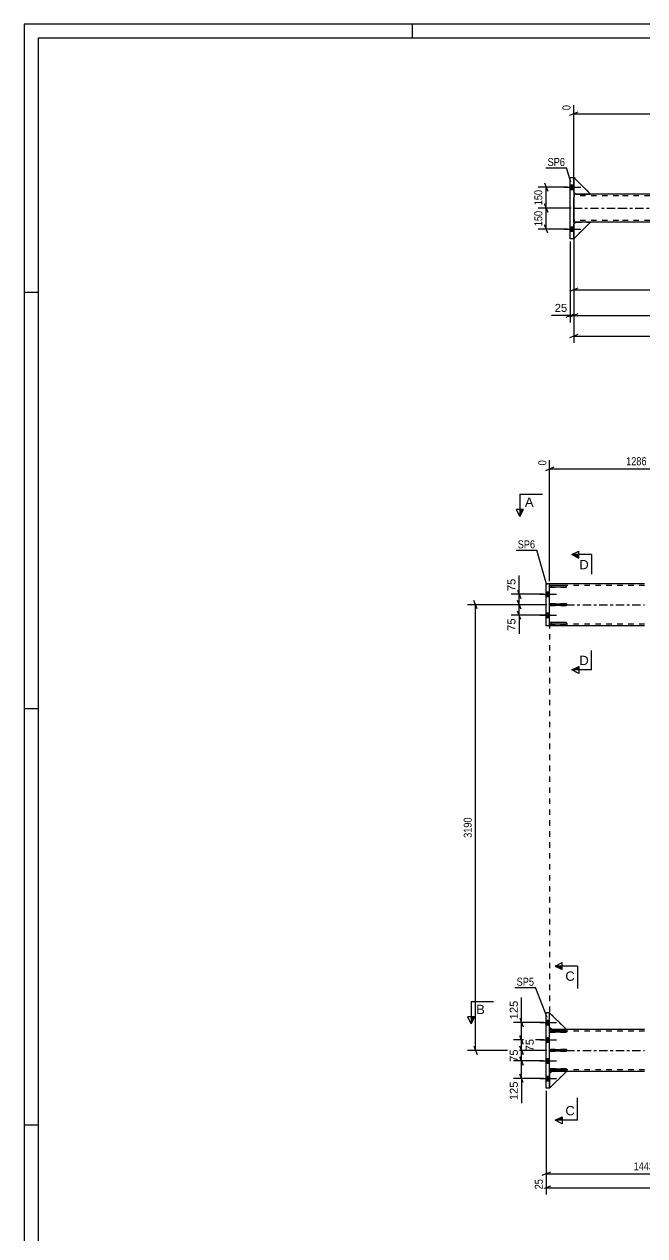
# Model space of a CAD drawing. Header units: millimetres. Extents: x -188 to 1001, y -633 to 208.
# Drawn here: x -188.1 to 34.1, y -225.8 to 207.8 of the extents above; entities that cross this region are included whole.
import ezdxf

# ---------------------------------------------------------------- set-up
doc = ezdxf.new("R2010")
doc.units = ezdxf.units.MM
doc.linetypes.add('DXK_LINE_DOT2', pattern=[3.9198, 1.9599, -1.9599])
doc.linetypes.add('DXK_LINE_DOT3', pattern=[5.9187, 2.979, -0.9799, 0.9799, -0.9799])
doc.styles.add('Arial', font='ARIAL.TTF', dxfattribs={"height": 0.2})
doc.styles.add('Arial Narrow', font='ARIALN.TTF', dxfattribs={"height": 0.2})

# ---------------------------------------------------------------- blocks, each defined once
blk = doc.blocks.new('Unknown-761552178-1163')
at = {"color": 5, "linetype": 'Continuous'}
for p, q in [((1000.95, 207.78), (-188.05, 207.78)), ((-188.05, 207.78), (-188.05, -633.22)), ((-49.05, 202.78), (-49.05, 207.78)), ((995.95, 202.78), (-183.05, 202.78)), ((-183.05, 202.78), (-183.05, -628.22)), ((-183.05, 111.78), (-188.05, 111.78)), ((-183.05, -37.22), (-188.05, -37.22)), ((-183.05, -186.22), (-188.05, -186.22))]:
    blk.add_line(p, q, dxfattribs=at)
blk = doc.blocks.new('Part-761552178-4469 - 4322')
at = {"color": 2, "linetype": 'Continuous'}
for p, q in [((-1.25, -173), (-1.25, -146)), ((0, -146), (-1.25, -146)), ((0, -173), (0, -146)), ((0, -173), (-1.25, -173))]:
    blk.add_line(p, q, dxfattribs=at)
blk = doc.blocks.new('Part-761552178-4758 - 4322')
at = {"color": 7, "linetype": 'DXK_LINE_DOT2'}
for p, q in [((6, -159.2), (0, -159.2)), ((0, -159.2), (0, -159.8)), ((0, -159.8), (6, -159.8)), ((0.75, -159.8), (0.75, -159.2)), ((6, -159.8), (6, -159.2))]:
    blk.add_line(p, q, dxfattribs=at)
blk = doc.blocks.new('Part-761552178-4464 - 4322')
at = {"color": 2, "linetype": 'Continuous'}
for p, q in [((-1.25, -7.5), (-1.25, 7.5)), ((0, 7.5), (-1.25, 7.5)), ((0, -7.5), (0, 7.5)), ((0, -7.5), (-1.25, -7.5))]:
    blk.add_line(p, q, dxfattribs=at)
blk = doc.blocks.new('Part-761552178-4524 - 4322')
at = {"color": 2, "linetype": 'Continuous'}
for p, q in [((34, 7.5), (0, 7.5)), ((34, -7.5), (0, -7.5))]:
    blk.add_line(p, q, dxfattribs=at)
at = {"color": 7, "linetype": 'DXK_LINE_DOT2'}
for p, q in [((0, -7.5), (0, 7.5)), ((34, 6.9), (0, 6.9)), ((34, -6.9), (0, -6.9))]:
    blk.add_line(p, q, dxfattribs=at)
at = {"color": 7, "linetype": 'DXK_LINE_DOT3'}
blk.add_line((0, 0), (34, 0), dxfattribs=at)
blk = doc.blocks.new('Part-761552178-4527 - 4322')
at = {"color": 2, "linetype": 'Continuous'}
for p, q in [((0.75, -152), (0, -152)), ((34, -152), (6, -152)), ((0.75, -167), (0, -167)), ((34, -167), (6, -167))]:
    blk.add_line(p, q, dxfattribs=at)
at = {"color": 7, "linetype": 'DXK_LINE_DOT2'}
for p, q in [((0, -167), (0, -152)), ((34, -152.6), (0, -152.6)), ((6, -152), (0.75, -152)), ((34, -166.4), (0, -166.4)), ((6, -167), (0.75, -167))]:
    blk.add_line(p, q, dxfattribs=at)
at = {"color": 7, "linetype": 'DXK_LINE_DOT3'}
blk.add_line((0, -159.5), (34, -159.5), dxfattribs=at)
blk = doc.blocks.new('Part-761552178-4528 - 4322')
at = {"color": 2, "linetype": 'Continuous'}
for p, q in [((0, -0.3), (0, 0.3)), ((0, 0.3), (6, 0.3)), ((6, 0.3), (6, -0.3)), ((6, -0.3), (0, -0.3))]:
    blk.add_line(p, q, dxfattribs=at)
at = {"color": 7, "linetype": 'DXK_LINE_DOT2'}
blk.add_line((0.75, -0.3), (0.75, 0.3), dxfattribs=at)
blk = doc.blocks.new('Part-761552178-4529 - 4322')
at = {"color": 2, "linetype": 'Continuous'}
for p, q in [((6, 6.87), (0, 6.87)), ((0, 6.87), (0, 6.27)), ((6, 6.27), (0, 6.27)), ((6, 6.3), (6, 6.87)), ((6, 6.27), (6, 6.3))]:
    blk.add_line(p, q, dxfattribs=at)
at = {"color": 7, "linetype": 'DXK_LINE_DOT2'}
for p, q in [((0.75, 6.27), (0.75, 6.87)), ((6, 6.3), (6, 6.3))]:
    blk.add_line(p, q, dxfattribs=at)
blk = doc.blocks.new('Part-761552178-4530 - 4322')
at = {"color": 2, "linetype": 'Continuous'}
for p, q in [((0, -6.88), (0, -6.28)), ((6, -6.28), (0, -6.28)), ((6, -6.88), (0, -6.88)), ((6, -6.3), (6, -6.28)), ((6, -6.88), (6, -6.3))]:
    blk.add_line(p, q, dxfattribs=at)
at = {"color": 7, "linetype": 'DXK_LINE_DOT2'}
for p, q in [((0.75, -6.88), (0.75, -6.28)), ((6, -6.3), (6, -6.3))]:
    blk.add_line(p, q, dxfattribs=at)
blk = doc.blocks.new('Part-761552178-4531 - 4322')
at = {"color": 7, "linetype": 'DXK_LINE_DOT2'}
for p, q in [((6, 0.3), (0, 0.3)), ((0, 0.3), (0, -0.3)), ((0.75, -0.3), (0.75, 0.3)), ((6, -0.3), (6, 0.3)), ((0, -0.3), (6, -0.3))]:
    blk.add_line(p, q, dxfattribs=at)
blk = doc.blocks.new('Part-761552178-4532 - 4322')
at = {"color": 7, "linetype": 'DXK_LINE_DOT2'}
for p, q in [((6, 6.87), (0, 6.87)), ((0, 6.87), (0, 6.27)), ((0, 6.27), (6, 6.27)), ((0.75, 6.27), (0.75, 6.87)), ((6, 6.27), (6, 6.87))]:
    blk.add_line(p, q, dxfattribs=at)
blk = doc.blocks.new('Part-761552178-4533 - 4322')
at = {"color": 7, "linetype": 'DXK_LINE_DOT2'}
for p, q in [((6, -6.28), (0, -6.28)), ((0, -6.28), (0, -6.88)), ((0, -6.88), (6, -6.88)), ((0.75, -6.88), (0.75, -6.28)), ((6, -6.88), (6, -6.28))]:
    blk.add_line(p, q, dxfattribs=at)
blk = doc.blocks.new('Part-761552178-4536 - 4322')
at = {"color": 7, "linetype": 'DXK_LINE_DOT2'}
for p, q in [((0.75, -167), (0, -167.75)), ((0, -173), (6, -167)), ((0, -167.75), (0, -173)), ((6, -167), (0.75, -167))]:
    blk.add_line(p, q, dxfattribs=at)
blk = doc.blocks.new('Part-761552178-4539 - 4322')
at = {"color": 2, "linetype": 'Continuous'}
for p, q in [((0.75, -167), (0, -167.75)), ((0, -173), (6, -167)), ((0, -167.75), (0, -173)), ((6, -167), (0.75, -167))]:
    blk.add_line(p, q, dxfattribs=at)
blk = doc.blocks.new('Part-761552178-4542 - 4322')
at = {"color": 7, "linetype": 'DXK_LINE_DOT2'}
for p, q in [((0, -151.25), (0, -146)), ((0, -146), (6, -152)), ((0.75, -152), (0, -151.25)), ((6, -152), (0.75, -152))]:
    blk.add_line(p, q, dxfattribs=at)
blk = doc.blocks.new('Part-761552178-4545 - 4322')
at = {"color": 2, "linetype": 'Continuous'}
for p, q in [((0, -151.25), (0, -146)), ((0, -146), (6, -152)), ((0.75, -152), (0, -151.25)), ((6, -152), (0.75, -152))]:
    blk.add_line(p, q, dxfattribs=at)
blk = doc.blocks.new('Bolt-761552178-4671 - 4322')
at = {"linetype": 'Continuous'}
for points in [[(-1.25, -148.67), (-1.25, -150.32), (0, -150.32), (0, -148.67)], [(-1.25, -148.67), (-1.25, -150.32), (0, -150.32), (0, -148.67)], [(-1.25, -148.67), (-1.25, -150.32), (0, -150.32), (0, -148.67)], [(-1.25, -154.92), (-1.25, -156.57), (0, -156.57), (0, -154.92)], [(-1.25, -154.92), (-1.25, -156.57), (0, -156.57), (0, -154.92)], [(-1.25, -162.42), (-1.25, -164.07), (0, -164.07), (0, -162.42)], [(-1.25, -162.42), (-1.25, -164.07), (0, -164.07), (0, -162.42)], [(-1.25, -168.67), (-1.25, -170.32), (0, -170.32), (0, -168.67)], [(-1.25, -168.67), (-1.25, -170.32), (0, -170.32), (0, -168.67)], [(-1.25, -168.67), (-1.25, -170.32), (0, -170.32), (0, -168.67)]]:
    blk.add_hatch(color=1, dxfattribs=at).paths.add_polyline_path(points)
at = {"color": 1, "linetype": 'Continuous'}
for p, q in [((-3.45, -149.5), (2.5, -149.5)), ((-3.45, -149.5), (2.5, -149.5)), ((-3.45, -149.5), (2.5, -149.5)), ((-1.25, -148.67), (0, -148.67)), ((-1.25, -148.67), (0, -148.67)), ((-1.25, -148.67), (0, -148.67)), ((-1.25, -150.32), (0, -150.32)), ((-1.25, -150.32), (0, -150.32)), ((-1.25, -150.32), (0, -150.32)), ((-3.45, -155.75), (2.5, -155.75)), ((-3.45, -155.75), (2.5, -155.75)), ((-1.25, -154.92), (0, -154.92)), ((-1.25, -154.92), (0, -154.92)), ((-1.25, -156.57), (0, -156.57)), ((-1.25, -156.57), (0, -156.57)), ((-3.45, -163.25), (2.5, -163.25)), ((-3.45, -163.25), (2.5, -163.25)), ((-1.25, -162.42), (0, -162.42)), ((-1.25, -162.42), (0, -162.42)), ((-1.25, -164.07), (0, -164.07)), ((-1.25, -164.07), (0, -164.07)), ((-1.25, -168.67), (0, -168.67)), ((-1.25, -168.67), (0, -168.67)), ((-1.25, -168.67), (0, -168.67)), ((-3.45, -169.5), (2.5, -169.5)), ((-3.45, -169.5), (2.5, -169.5)), ((-3.45, -169.5), (2.5, -169.5)), ((-1.25, -170.32), (0, -170.32)), ((-1.25, -170.32), (0, -170.32)), ((-1.25, -170.32), (0, -170.32))]:
    blk.add_line(p, q, dxfattribs=at)
blk = doc.blocks.new('Bolt-761552178-4672 - 4322')
at = {"linetype": 'Continuous'}
for points in [[(-1.25, 4.58), (-1.25, 2.92), (0, 2.92), (0, 4.58)], [(-1.25, 4.58), (-1.25, 2.92), (0, 2.92), (0, 4.58)], [(-1.25, -2.92), (-1.25, -4.58), (0, -4.58), (0, -2.92)], [(-1.25, -2.92), (-1.25, -4.58), (0, -4.58), (0, -2.92)]]:
    blk.add_hatch(color=1, dxfattribs=at).paths.add_polyline_path(points)
at = {"color": 1, "linetype": 'Continuous'}
for p, q in [((-1.25, 4.58), (0, 4.58)), ((-1.25, 4.58), (0, 4.58)), ((-3.45, 3.75), (2.5, 3.75)), ((-3.45, 3.75), (2.5, 3.75)), ((-1.25, 2.92), (0, 2.92)), ((-1.25, 2.92), (0, 2.92)), ((-3.45, -3.75), (2.5, -3.75)), ((-3.45, -3.75), (2.5, -3.75)), ((-1.25, -2.92), (0, -2.92)), ((-1.25, -2.92), (0, -2.92)), ((-1.25, -4.58), (0, -4.58)), ((-1.25, -4.58), (0, -4.58))]:
    blk.add_line(p, q, dxfattribs=at)
blk = doc.blocks.new('Part-761552178-4757 - 4322')
at = {"color": 7, "linetype": 'DXK_LINE_DOT2'}
for p, q in [((6, -152.33), (0, -152.33)), ((0, -152.33), (0, -152.93)), ((0, -152.93), (6, -152.93)), ((0.75, -152.93), (0.75, -152.33)), ((6, -152.93), (6, -152.33))]:
    blk.add_line(p, q, dxfattribs=at)
blk = doc.blocks.new('Part-761552178-4759 - 4322')
at = {"color": 7, "linetype": 'DXK_LINE_DOT2'}
for p, q in [((6, -166.08), (0, -166.08)), ((0, -166.08), (0, -166.68)), ((0, -166.68), (6, -166.68)), ((0.75, -166.68), (0.75, -166.08)), ((6, -166.68), (6, -166.08))]:
    blk.add_line(p, q, dxfattribs=at)
blk = doc.blocks.new('Part-761552178-4760 - 4322')
at = {"color": 2, "linetype": 'Continuous'}
for p, q in [((0, -152.93), (0, -152.33)), ((0, -152.33), (6, -152.33)), ((6, -152.93), (0, -152.93)), ((6, -152.33), (6, -152.93))]:
    blk.add_line(p, q, dxfattribs=at)
at = {"color": 7, "linetype": 'DXK_LINE_DOT2'}
blk.add_line((0.75, -152.93), (0.75, -152.33), dxfattribs=at)
blk = doc.blocks.new('Part-761552178-4761 - 4322')
at = {"color": 2, "linetype": 'Continuous'}
for p, q in [((0, -159.8), (0, -159.2)), ((0, -159.2), (6, -159.2)), ((6, -159.8), (0, -159.8)), ((6, -159.2), (6, -159.8))]:
    blk.add_line(p, q, dxfattribs=at)
at = {"color": 7, "linetype": 'DXK_LINE_DOT2'}
blk.add_line((0.75, -159.8), (0.75, -159.2), dxfattribs=at)
blk = doc.blocks.new('Part-761552178-4762 - 4322')
at = {"color": 2, "linetype": 'Continuous'}
for p, q in [((0, -166.68), (0, -166.08)), ((0, -166.08), (6, -166.08)), ((6, -166.68), (0, -166.68)), ((6, -166.08), (6, -166.68))]:
    blk.add_line(p, q, dxfattribs=at)
at = {"color": 7, "linetype": 'DXK_LINE_DOT2'}
blk.add_line((0.75, -166.68), (0.75, -166.08), dxfattribs=at)
blk = doc.blocks.new('Part-761552178-2369 - 2231')
at = {"color": 2, "linetype": 'Continuous'}
for p, q in [((8.65, 136.23), (9.4, 136.98)), ((14.65, 136.98), (8.65, 130.98)), ((8.65, 130.98), (8.65, 136.23)), ((14.65, 136.98), (9.4, 136.98))]:
    blk.add_line(p, q, dxfattribs=at)
blk = doc.blocks.new('Part-761552178-2372 - 2231')
at = {"color": 7, "linetype": 'DXK_LINE_DOT2'}
for p, q in [((8.65, 136.23), (9.4, 136.98)), ((14.65, 136.98), (8.65, 130.98)), ((8.65, 130.98), (8.65, 136.23)), ((9.4, 136.98), (14.65, 136.98))]:
    blk.add_line(p, q, dxfattribs=at)
blk = doc.blocks.new('Part-761552178-2366 - 2231')
at = {"color": 7, "linetype": 'DXK_LINE_DOT2'}
for p, q in [((8.65, 136.23), (9.4, 136.98)), ((14.65, 136.98), (8.65, 130.98)), ((8.65, 130.98), (8.65, 136.23)), ((9.4, 136.98), (14.65, 136.98))]:
    blk.add_line(p, q, dxfattribs=at)
blk = doc.blocks.new('Part-761552178-2381 - 2231')
at = {"color": 7, "linetype": 'DXK_LINE_DOT2'}
for p, q in [((14.65, 146.98), (8.65, 152.98)), ((8.65, 152.98), (8.65, 147.73)), ((8.65, 147.73), (9.4, 146.98)), ((9.4, 146.98), (14.65, 146.98))]:
    blk.add_line(p, q, dxfattribs=at)
blk = doc.blocks.new('Part-761552178-2316 - 2231')
at = {"color": 2, "linetype": 'Continuous'}
for p, q in [((7.4, 152.98), (8.65, 152.98)), ((7.4, 130.98), (7.4, 152.98)), ((8.65, 152.98), (8.65, 130.98)), ((8.65, 130.98), (7.4, 130.98))]:
    blk.add_line(p, q, dxfattribs=at)
blk = doc.blocks.new('Part-761552178-2362 - 2231')
at = {"color": 2, "linetype": 'Continuous'}
for p, q in [((24.65, 146.98), (8.65, 146.98)), ((8.65, 138.18), (8.65, 145.78)), ((94.92, 146.98), (24.75, 146.98)), ((9.4, 136.98), (8.65, 136.98)), ((24.65, 136.98), (14.65, 136.98)), ((94.92, 136.98), (24.75, 136.98))]:
    blk.add_line(p, q, dxfattribs=at)
at = {"color": 7, "linetype": 'DXK_LINE_DOT2'}
for p, q in [((8.65, 146.98), (8.65, 145.78)), ((8.65, 146.98), (8.65, 146.63)), ((24.65, 146.38), (8.65, 146.38)), ((749.3, 146.38), (24.75, 146.38)), ((8.65, 136.98), (8.65, 138.18)), ((24.65, 137.58), (8.65, 137.58)), ((14.65, 136.98), (9.4, 136.98)), ((749.3, 137.58), (24.75, 137.58))]:
    blk.add_line(p, q, dxfattribs=at)
at = {"color": 7, "linetype": 'DXK_LINE_DOT3'}
for p, q in [((8.65, 141.98), (24.65, 141.98)), ((24.75, 141.98), (749.3, 141.98))]:
    blk.add_line(p, q, dxfattribs=at)
blk = doc.blocks.new('Part-761552178-2375 - 2231')
at = {"color": 7, "linetype": 'DXK_LINE_DOT2'}
for p, q in [((14.65, 146.98), (8.65, 152.98)), ((8.65, 152.98), (8.65, 147.73)), ((8.65, 147.73), (9.4, 146.98)), ((9.4, 146.98), (14.65, 146.98))]:
    blk.add_line(p, q, dxfattribs=at)
blk = doc.blocks.new('Part-761552178-2378 - 2231')
at = {"color": 2, "linetype": 'Continuous'}
for p, q in [((14.65, 146.98), (8.65, 152.98)), ((8.65, 152.98), (8.65, 147.73)), ((8.65, 147.73), (9.4, 146.98)), ((9.4, 146.98), (14.65, 146.98))]:
    blk.add_line(p, q, dxfattribs=at)
blk = doc.blocks.new('Bolt-761552178-2410 - 2231')
at = {"linetype": 'Continuous'}
for points in [[(8.65, 148.66), (8.65, 150.31), (7.4, 150.31), (7.4, 148.66)], [(8.65, 148.66), (8.65, 150.31), (7.4, 150.31), (7.4, 148.66)], [(8.65, 133.66), (8.65, 135.31), (7.4, 135.31), (7.4, 133.66)], [(8.65, 133.66), (8.65, 135.31), (7.4, 135.31), (7.4, 133.66)]]:
    blk.add_hatch(color=1, dxfattribs=at).paths.add_polyline_path(points)
at = {"color": 1, "linetype": 'Continuous'}
for p, q in [((5.2, 149.48), (11.15, 149.48)), ((5.2, 149.48), (11.15, 149.48)), ((7.4, 150.31), (8.65, 150.31)), ((7.4, 150.31), (8.65, 150.31)), ((7.4, 148.66), (8.65, 148.66)), ((7.4, 148.66), (8.65, 148.66)), ((5.2, 134.48), (11.15, 134.48)), ((5.2, 134.48), (11.15, 134.48)), ((7.4, 135.31), (8.65, 135.31)), ((7.4, 135.31), (8.65, 135.31)), ((7.4, 133.66), (8.65, 133.66)), ((7.4, 133.66), (8.65, 133.66))]:
    blk.add_line(p, q, dxfattribs=at)
blk = doc.blocks.new('Line-761552178-6221 - 4322')
at = {"color": 1, "linetype": 'DXK_LINE_DOT2'}
blk.add_line((0, -6.58), (0, -146), dxfattribs=at)
blk = doc.blocks.new('StraightDimension-761552178-5386 - 4322')
at = {"color": 7, "linetype": 'Continuous'}
for p, q in [((-11.48, 5.25), (-10.28, 2.25)), ((-2.25, 3.75), (-13.73, 3.75)), ((-10.28, -1.5), (-11.48, 1.5)), ((-10.88, 0), (-10.88, 3.75)), ((-1, 0), (-13.73, 0))]:
    blk.add_line(p, q, dxfattribs=at)
at = {"color": 0}
blk.add_wipeout([(-11.63, 9.92), (-15.83, 9.92), (-15.83, 4.28), (-11.63, 4.28)], dxfattribs=at)
at = {"color": 7, "linetype": 'Continuous'}
blk.add_line((-10.88, 3.75), (-10.88, 10.45), dxfattribs=at)
blk.add_line((-10.88, 3.75), (-10.88, 10.45), dxfattribs=at)
at = {"color": 3, "style": 'Arial'}
blk.add_text('75', height=2.865, rotation=90.0002, dxfattribs=at).set_placement((-12.23, 4.88))
blk = doc.blocks.new('StraightDimension-761552178-9199 - 4322')
at = {"color": 7, "linetype": 'Continuous'}
for p, q in [((62.1, -6.5), (62.1, 57.21)), ((1.5, 49.2), (-1.5, 48)), ((0, 8.5), (0, 51.73)), ((0, 48.6), (62.1, 48.6)), ((60.6, 48), (63.6, 49.2))]:
    blk.add_line(p, q, dxfattribs=at)
at = {"color": 0, "linetype": 'Continuous'}
for points in [[(61.5, 57.81), (57.3, 57.81), (57.3, 49.3), (61.5, 49.3)], [(-0.6, 52.33), (-4.8, 52.33), (-4.8, 49.3), (-0.6, 49.3)]]:
    blk.add_wipeout(points, dxfattribs=at)
at = {"color": 0}
blk.add_wipeout([(35.31, 49.35), (35.31, 53.55), (26.79, 53.55), (26.79, 49.35)], dxfattribs=at)
at = {"color": 3, "linetype": 'Continuous', "style": 'Arial Narrow'}
for s, height, p in [('1286', 2.863, (60.9, 49.9)), ('0', 2.86, (-1.2, 49.9))]:
    blk.add_text(s, height=height, rotation=90.0002, dxfattribs=at).set_placement(p)
at = {"color": 3, "style": 'Arial Narrow'}
blk.add_text('1286', height=2.863, dxfattribs=at).set_placement((27.39, 49.95))
blk = doc.blocks.new('StraightDimension-761552178-7777 - 4322')
at = {"color": 7, "linetype": 'Continuous'}
for p, q in [((-2.25, -149.5), (-12.89, -149.5)), ((-10.64, -148), (-9.44, -151)), ((-10.04, -155.75), (-10.04, -149.5)), ((-2.25, -155.75), (-12.89, -155.75)), ((-9.44, -157.25), (-10.64, -154.25))]:
    blk.add_line(p, q, dxfattribs=at)
at = {"color": 0}
blk.add_wipeout([(-10.79, -141.1), (-14.99, -141.1), (-14.99, -148.97), (-10.79, -148.97)], dxfattribs=at)
at = {"color": 7, "linetype": 'Continuous'}
blk.add_line((-10.04, -149.5), (-10.04, -140.58), dxfattribs=at)
blk.add_line((-10.04, -149.5), (-10.04, -140.58), dxfattribs=at)
at = {"color": 3, "style": 'Arial'}
blk.add_text('125', height=2.865, rotation=90.0002, dxfattribs=at).set_placement((-11.39, -148.37))
blk = doc.blocks.new('StraightDimension-761552178-5387 - 4322')
at = {"color": 7, "linetype": 'Continuous'}
for p, q in [((-11.48, 1.5), (-10.28, -1.5)), ((-1, 0), (-13.73, 0)), ((0.25, -3.75), (-13.73, -3.75)), ((-10.28, -5.25), (-11.48, -2.25)), ((-10.88, -3.75), (-10.88, 0))]:
    blk.add_line(p, q, dxfattribs=at)
at = {"color": 0}
blk.add_wipeout([(-11.63, -4.28), (-15.83, -4.28), (-15.83, -9.92), (-11.63, -9.92)], dxfattribs=at)
at = {"color": 7, "linetype": 'Continuous'}
blk.add_line((-10.88, -3.75), (-10.88, -10.45), dxfattribs=at)
blk.add_line((-10.88, -3.75), (-10.88, -10.45), dxfattribs=at)
at = {"color": 3, "style": 'Arial'}
blk.add_text('75', height=2.865, rotation=90.0002, dxfattribs=at).set_placement((-12.23, -9.32))
blk = doc.blocks.new('StraightDimension-761552178-4970 - 4322')
at = {"color": 7, "linetype": 'Continuous'}
for p, q in [((-1.25, -174), (-1.25, -211.1)), ((0.25, -208.1), (-2.75, -209.3)), ((-1.25, -208.7), (777.9, -208.7))]:
    blk.add_line(p, q, dxfattribs=at)
blk = doc.blocks.new('StraightDimension-761552178-5379 - 4322')
at = {"color": 7, "linetype": 'Continuous'}
for p, q in [((-2.25, 0), (-29.39, 0)), ((-25.94, -1.5), (-27.14, 1.5)), ((-26.54, -159.5), (-26.54, 0)), ((-1, -159.5), (-29.39, -159.5)), ((-27.14, -158), (-25.94, -161))]:
    blk.add_line(p, q, dxfattribs=at)
at = {"color": 0}
blk.add_wipeout([(-27.29, -75.49), (-31.49, -75.49), (-31.49, -84.01), (-27.29, -84.01)], dxfattribs=at)
at = {"color": 3, "style": 'Arial Narrow'}
blk.add_text('3190', height=2.863, rotation=90.0002, dxfattribs=at).set_placement((-27.89, -83.41))
blk = doc.blocks.new('StraightDimension-761552178-7778 - 4322')
at = {"color": 7, "linetype": 'Continuous'}
for p, q in [((-2.25, -155.75), (-12.44, -155.75)), ((-10.64, -154.25), (-9.44, -157.25)), ((-10.04, -159.5), (-10.04, -155.75)), ((-1, -159.5), (-12.44, -159.5)), ((-9.44, -161), (-10.64, -158))]:
    blk.add_line(p, q, dxfattribs=at)
at = {"color": 0}
blk.add_wipeout([(-5.09, -154.8), (-9.29, -154.8), (-9.29, -160.45), (-5.09, -160.45)], dxfattribs=at)
at = {"color": 3, "style": 'Arial'}
blk.add_text('75', height=2.865, rotation=90.0002, dxfattribs=at).set_placement((-5.69, -159.85))
blk = doc.blocks.new('StraightDimension-761552178-7779 - 4322')
at = {"color": 7, "linetype": 'Continuous'}
for p, q in [((-1, -159.5), (-12.89, -159.5)), ((-10.64, -158), (-9.44, -161)), ((-10.04, -163.25), (-10.04, -159.5)), ((-2.3, -163.25), (-12.89, -163.25)), ((-9.44, -164.75), (-10.64, -161.75))]:
    blk.add_line(p, q, dxfattribs=at)
at = {"color": 0}
blk.add_wipeout([(-10.79, -158.55), (-14.99, -158.55), (-14.99, -164.2), (-10.79, -164.2)], dxfattribs=at)
at = {"color": 3, "style": 'Arial'}
blk.add_text('75', height=2.865, rotation=90.0002, dxfattribs=at).set_placement((-11.39, -163.6))
blk = doc.blocks.new('StraightDimension-761552178-7780 - 4322')
at = {"color": 7, "linetype": 'Continuous'}
for p, q in [((-2.3, -163.25), (-12.89, -163.25)), ((-10.64, -161.75), (-9.44, -164.75)), ((-10.04, -169.5), (-10.04, -163.25)), ((-9.44, -171), (-10.64, -168)), ((-2.25, -169.5), (-12.89, -169.5))]:
    blk.add_line(p, q, dxfattribs=at)
at = {"color": 0}
blk.add_wipeout([(-10.79, -170.02), (-14.99, -170.02), (-14.99, -177.9), (-10.79, -177.9)], dxfattribs=at)
at = {"color": 7, "linetype": 'Continuous'}
blk.add_line((-10.04, -169.5), (-10.04, -178.42), dxfattribs=at)
blk.add_line((-10.04, -169.5), (-10.04, -178.42), dxfattribs=at)
at = {"color": 3, "style": 'Arial'}
blk.add_text('125', height=2.865, rotation=90.0002, dxfattribs=at).set_placement((-11.39, -177.3))
blk = doc.blocks.new('StraightDimension-761552178-10332 - 4322')
at = {"color": 7, "linetype": 'Continuous'}
for p, q in [((68.7, -153), (68.7, -212.32)), ((-1.25, -174), (-1.25, -209.75)), ((0.25, -203.1), (-2.75, -204.3)), ((-1.25, -203.7), (68.7, -203.7)), ((67.2, -204.3), (70.2, -203.1))]:
    blk.add_line(p, q, dxfattribs=at)
at = {"color": 0}
blk.add_wipeout([(37.98, -202.95), (37.98, -198.75), (29.47, -198.75), (29.47, -202.95)], dxfattribs=at)
at = {"color": 0, "linetype": 'Continuous'}
for points in [[(-1.85, -204.95), (-6.05, -204.95), (-6.05, -209.81), (-1.85, -209.81)], [(68.1, -204.4), (63.9, -204.4), (63.9, -212.92), (68.1, -212.92)]]:
    blk.add_wipeout(points, dxfattribs=at)
at = {"color": 3, "style": 'Arial Narrow'}
blk.add_text('1443', height=2.863, dxfattribs=at).set_placement((30.07, -202.35))
at = {"color": 3, "linetype": 'Continuous', "style": 'Arial Narrow'}
for s, p in [('25', (-2.45, -209.21)), ('1418', (67.5, -212.32))]:
    blk.add_text(s, height=2.863, rotation=90.0002, dxfattribs=at).set_placement(p)
blk = doc.blocks.new('StraightDimension-761552178-2436 - 2231')
at = {"color": 7, "linetype": 'Continuous'}
for p, q in [((6.4, 149.48), (-4.12, 149.48)), ((-1.87, 150.98), (-0.67, 147.98)), ((-1.27, 141.98), (-1.27, 149.48)), ((-0.67, 140.48), (-1.87, 143.48)), ((7.65, 141.98), (-4.12, 141.98))]:
    blk.add_line(p, q, dxfattribs=at)
at = {"color": 0}
blk.add_wipeout([(-2.02, 149.07), (-6.22, 149.07), (-6.22, 142.39), (-2.02, 142.39)], dxfattribs=at)
at = {"color": 3, "style": 'Arial Narrow'}
blk.add_text('150', height=2.863, rotation=90.0002, dxfattribs=at).set_placement((-2.62, 142.99))
blk = doc.blocks.new('StraightDimension-761552178-2445 - 2231')
at = {"color": 7, "linetype": 'Continuous'}
for p, q in [((-1.87, 143.48), (-0.67, 140.48)), ((7.65, 141.98), (-4.12, 141.98)), ((-1.27, 134.48), (-1.27, 141.98)), ((6.4, 134.48), (-4.12, 134.48)), ((-0.67, 132.98), (-1.87, 135.98))]:
    blk.add_line(p, q, dxfattribs=at)
at = {"color": 0}
blk.add_wipeout([(-2.02, 141.57), (-6.22, 141.57), (-6.22, 134.89), (-2.02, 134.89)], dxfattribs=at)
at = {"color": 3, "style": 'Arial Narrow'}
blk.add_text('150', height=2.863, rotation=90.0002, dxfattribs=at).set_placement((-2.62, 135.49))
blk = doc.blocks.new('StraightDimension-761552178-2474 - 2231')
at = {"color": 7, "linetype": 'Continuous'}
for p, q in [((8.65, 151.98), (8.65, 93.73)), ((10.15, 96.73), (7.15, 95.53)), ((8.65, 96.13), (750.55, 96.13))]:
    blk.add_line(p, q, dxfattribs=at)
blk = doc.blocks.new('StraightDimension-761552178-2521 - 2231')
at = {"color": 7, "linetype": 'Continuous'}
for p, q in [((8.65, 135.98), (8.65, 110.29)), ((94.92, 125.52), (94.92, 110.29)), ((10.15, 113.29), (7.15, 112.09)), ((93.42, 112.09), (96.42, 113.29)), ((8.65, 112.69), (94.92, 112.69))]:
    blk.add_line(p, q, dxfattribs=at)
at = {"color": 0}
blk.add_wipeout([(56.83, 113.44), (56.83, 117.64), (46.74, 117.64), (46.74, 113.44)], dxfattribs=at)
at = {"color": 3, "style": 'Arial'}
blk.add_text('2489', height=2.865, dxfattribs=at).set_placement((47.34, 114.04))
blk = doc.blocks.new('StraightDimension-761552178-2572 - 2231')
at = {"color": 7, "linetype": 'Continuous'}
for p, q in [((94.92, 152.61), (94.92, 184.33)), ((8.65, 147.98), (8.65, 178.85)), ((10.15, 176.32), (7.15, 175.12)), ((8.65, 175.72), (94.92, 175.72)), ((93.42, 175.12), (96.42, 176.32))]:
    blk.add_line(p, q, dxfattribs=at)
at = {"color": 0, "linetype": 'Continuous'}
for points in [[(94.32, 184.93), (90.12, 184.93), (90.12, 176.42), (94.32, 176.42)], [(8.05, 179.45), (3.85, 179.45), (3.85, 176.42), (8.05, 176.42)]]:
    blk.add_wipeout(points, dxfattribs=at)
at = {"color": 0}
blk.add_wipeout([(56.04, 176.47), (56.04, 180.67), (47.53, 180.67), (47.53, 176.47)], dxfattribs=at)
at = {"color": 3, "linetype": 'Continuous', "style": 'Arial Narrow'}
for s, height, p in [('2489', 2.863, (93.72, 177.02)), ('0', 2.86, (7.45, 177.02))]:
    blk.add_text(s, height=height, rotation=90.0002, dxfattribs=at).set_placement(p)
at = {"color": 3, "style": 'Arial Narrow'}
blk.add_text('2489', height=2.863, dxfattribs=at).set_placement((48.13, 177.07))
blk = doc.blocks.new('StraightDimension-761552178-2586 - 2231')
at = {"color": 7, "linetype": 'Continuous'}
for p, q in [((7.4, 129.98), (7.4, 101.08)), ((8.65, 129.98), (8.65, 101.08)), ((5.9, 102.88), (8.9, 104.08)), ((10.15, 104.08), (7.15, 102.88)), ((7.4, 103.48), (8.65, 103.48))]:
    blk.add_line(p, q, dxfattribs=at)
at = {"color": 0}
blk.add_wipeout([(6.87, 104.23), (6.87, 108.43), (1.22, 108.43), (1.22, 104.23)], dxfattribs=at)
at = {"color": 7, "linetype": 'Continuous'}
blk.add_line((7.4, 103.48), (0.7, 103.48), dxfattribs=at)
blk.add_line((7.4, 103.48), (0.7, 103.48), dxfattribs=at)
at = {"color": 3, "style": 'Arial'}
blk.add_text('25', height=2.865, dxfattribs=at).set_placement((1.82, 104.83))
blk = doc.blocks.new('StraightDimension-761552178-2610 - 2231')
at = {"color": 7, "linetype": 'Continuous'}
for p, q in [((8.65, 129.98), (8.65, 101.08)), ((10.15, 104.08), (7.15, 102.88)), ((8.65, 103.48), (749.3, 103.48))]:
    blk.add_line(p, q, dxfattribs=at)
blk = doc.blocks.new('SectionMark-761552178-6194 - 4322')
at = {"color": 0, "linetype": 'Continuous'}
for points in [[(14, 12.71), (14, 16.21), (10.63, 16.21), (10.63, 12.71)], [(14, -21.58), (14, -18.08), (10.63, -18.08), (10.63, -21.58)]]:
    blk.add_wipeout(points, dxfattribs=at)
at = {"linetype": 'Continuous'}
for points in [[(10.5, 17.96), (10.5, 16.71), (8, 17.96)], [(10.5, -22.08), (10.5, -23.33), (8, -23.33)]]:
    blk.add_hatch(color=6, dxfattribs=at).paths.add_polyline_path(points)
at = {"color": 6, "linetype": 'Continuous'}
for p, q in [((8, 17.96), (10.5, 19.21)), ((15, 17.96), (8, 17.96)), ((8, 17.96), (10.5, 16.71)), ((10.5, 16.71), (10.5, 19.21)), ((15, 17.96), (15, 10.96)), ((15, -23.33), (15, -16.33)), ((8, -23.33), (10.5, -22.08)), ((15, -23.33), (8, -23.33)), ((10.5, -24.58), (8, -23.33)), ((10.5, -22.08), (10.5, -24.58))]:
    blk.add_line(p, q, dxfattribs=at)
at = {"color": 3, "linetype": 'Continuous', "style": 'Arial'}
for p in [(10.63, 12.71), (10.63, -21.58)]:
    blk.add_text('D', height=3.34, dxfattribs=at).set_placement(p)
blk = doc.blocks.new('SectionMark-761552178-6190 - 4322')
at = {"color": 0, "linetype": 'Continuous'}
blk.add_wipeout([(-5.75, 35.05), (-5.75, 38.55), (-8.86, 38.55), (-8.86, 35.05)], dxfattribs=at)
at = {"linetype": 'Continuous'}
blk.add_hatch(color=6, dxfattribs=at).paths.add_polyline_path([(-10.61, 34.05), (-9.36, 34.05), (-10.61, 31.55)])
at = {"color": 6, "linetype": 'Continuous'}
for p, q in [((-10.61, 39.55), (-2.61, 39.55)), ((-10.61, 39.55), (-10.61, 31.55)), ((-10.61, 31.55), (-11.86, 34.05)), ((-9.36, 34.05), (-11.86, 34.05)), ((-10.61, 31.55), (-9.36, 34.05))]:
    blk.add_line(p, q, dxfattribs=at)
at = {"color": 3, "linetype": 'Continuous', "style": 'Arial'}
blk.add_text('A', height=3.34, dxfattribs=at).set_placement((-8.86, 35.05))
blk = doc.blocks.new('Mark-761552178-4460 - 4322')
at = {"color": 0}
blk.add_wipeout([(-5.19, 20.19), (-5.19, 23.19), (-11.41, 23.19), (-11.41, 20.19)], dxfattribs=at)
blk.add_wipeout([(-5.19, 20.19), (-5.19, 23.19), (-11.41, 23.19), (-11.41, 20.19)], dxfattribs=at)
at = {"color": 30, "linetype": 'Continuous'}
for p in [(-12.01, 19.59), (-0.99, 6.99)]:
    blk.add_line(p, (-4.59, 19.59), dxfattribs=at)
at = {"color": 3, "style": 'Arial Narrow'}
blk.add_text('SP6', height=2.863, dxfattribs=at).set_placement((-11.41, 20.19))
blk = doc.blocks.new('Mark-761552178-4465 - 4322')
at = {"color": 0}
blk.add_wipeout([(-5.6, -136.34), (-5.6, -133.34), (-11.81, -133.34), (-11.81, -136.34)], dxfattribs=at)
blk.add_wipeout([(-5.6, -136.34), (-5.6, -133.34), (-11.81, -133.34), (-11.81, -136.34)], dxfattribs=at)
at = {"color": 30, "linetype": 'Continuous'}
for p in [(-12.41, -136.94), (-0.84, -147.72)]:
    blk.add_line(p, (-5, -136.94), dxfattribs=at)
at = {"color": 3, "style": 'Arial Narrow'}
blk.add_text('SP5', height=2.863, dxfattribs=at).set_placement((-11.81, -136.34))
blk = doc.blocks.new('SectionMark-761552178-6192 - 4322')
at = {"color": 0, "linetype": 'Continuous'}
blk.add_wipeout([(-23.2, -146.5), (-23.2, -143), (-26.31, -143), (-26.31, -146.5)], dxfattribs=at)
at = {"linetype": 'Continuous'}
blk.add_hatch(color=6, dxfattribs=at).paths.add_polyline_path([(-28.06, -147.5), (-26.81, -147.5), (-28.06, -150)])
at = {"color": 6, "linetype": 'Continuous'}
for p, q in [((-28.06, -142), (-20.06, -142)), ((-28.06, -142), (-28.06, -150)), ((-28.06, -150), (-29.31, -147.5)), ((-26.81, -147.5), (-29.31, -147.5)), ((-28.06, -150), (-26.81, -147.5))]:
    blk.add_line(p, q, dxfattribs=at)
at = {"color": 3, "linetype": 'Continuous', "style": 'Arial'}
blk.add_text('B', height=3.34, dxfattribs=at).set_placement((-26.31, -146.5))
blk = doc.blocks.new('SectionMark-761552178-6196 - 4322')
at = {"color": 0, "linetype": 'Continuous'}
for points in [[(9, -134.57), (9, -131.07), (5.63, -131.07), (5.63, -134.57)], [(9, -182.72), (9, -179.22), (5.63, -179.22), (5.63, -182.72)]]:
    blk.add_wipeout(points, dxfattribs=at)
at = {"linetype": 'Continuous'}
for points in [[(4.5, -129.32), (4.5, -130.57), (2, -129.32)], [(4.5, -183.22), (4.5, -184.47), (2, -184.47)]]:
    blk.add_hatch(color=6, dxfattribs=at).paths.add_polyline_path(points)
at = {"color": 6, "linetype": 'Continuous'}
for p, q in [((2, -129.32), (4.5, -128.07)), ((10, -129.32), (2, -129.32)), ((2, -129.32), (4.5, -130.57)), ((4.5, -130.57), (4.5, -128.07)), ((10, -129.32), (10, -137.32)), ((10, -184.47), (10, -176.47)), ((2, -184.47), (4.5, -183.22)), ((10, -184.47), (2, -184.47)), ((4.5, -185.72), (2, -184.47)), ((4.5, -183.22), (4.5, -185.72))]:
    blk.add_line(p, q, dxfattribs=at)
at = {"color": 3, "linetype": 'Continuous', "style": 'Arial'}
for p in [(5.63, -134.57), (5.63, -182.72)]:
    blk.add_text('C', height=3.34, dxfattribs=at).set_placement(p)
blk = doc.blocks.new('Mark-761552178-2312 - 2231')
at = {"color": 0}
blk.add_wipeout([(5.48, 157.03), (5.48, 160.03), (-0.73, 160.03), (-0.73, 157.03)], dxfattribs=at)
blk.add_wipeout([(5.48, 157.03), (5.48, 160.03), (-0.73, 160.03), (-0.73, 157.03)], dxfattribs=at)
at = {"color": 30, "linetype": 'Continuous'}
for p in [(-1.33, 156.43), (7.59, 151.25)]:
    blk.add_line(p, (6.08, 156.43), dxfattribs=at)
at = {"color": 3, "style": 'Arial Narrow'}
blk.add_text('SP6', height=2.863, dxfattribs=at).set_placement((-0.73, 157.03))

msp = doc.modelspace()

# ---------------------------------------------------------------- block references
for name in ['Unknown-761552178-1163', 'Part-761552178-2316 - 2231', 'Part-761552178-2381 - 2231', 'Part-761552178-2375 - 2231', 'Part-761552178-2378 - 2231', 'Bolt-761552178-2410 - 2231', 'Part-761552178-2362 - 2231', 'Part-761552178-2369 - 2231', 'Part-761552178-2372 - 2231', 'Part-761552178-2366 - 2231', 'Part-761552178-4524 - 4322', 'Bolt-761552178-4672 - 4322', 'Part-761552178-4464 - 4322', 'Part-761552178-4529 - 4322', 'Part-761552178-4532 - 4322', 'Part-761552178-4528 - 4322', 'Part-761552178-4531 - 4322', 'Part-761552178-4530 - 4322', 'Part-761552178-4533 - 4322', 'Line-761552178-6221 - 4322', 'Part-761552178-4469 - 4322', 'Part-761552178-4542 - 4322', 'Part-761552178-4545 - 4322', 'Bolt-761552178-4671 - 4322', 'Part-761552178-4527 - 4322', 'Part-761552178-4757 - 4322', 'Part-761552178-4760 - 4322', 'Part-761552178-4758 - 4322', 'Part-761552178-4761 - 4322', 'Part-761552178-4759 - 4322', 'Part-761552178-4762 - 4322', 'Part-761552178-4536 - 4322', 'Part-761552178-4539 - 4322']:
    msp.add_blockref(name, (0, 0))

# ---------------------------------------------------------------- next in the draw order: block references
for name in ['StraightDimension-761552178-2436 - 2231', 'StraightDimension-761552178-5386 - 4322', 'StraightDimension-761552178-7777 - 4322']:
    msp.add_blockref(name, (0, 0))

# ---------------------------------------------------------------- next in the draw order: block references
for name in ['StraightDimension-761552178-2445 - 2231', 'StraightDimension-761552178-9199 - 4322']:
    msp.add_blockref(name, (0, 0))

# ---------------------------------------------------------------- next in the draw order: block references
for name in ['StraightDimension-761552178-2474 - 2231', 'SectionMark-761552178-6190 - 4322', 'Mark-761552178-4460 - 4322', 'StraightDimension-761552178-5387 - 4322']:
    msp.add_blockref(name, (0, 0))

# ---------------------------------------------------------------- next in the draw order: block references
for name in ['StraightDimension-761552178-2572 - 2231', 'StraightDimension-761552178-2521 - 2231', 'StraightDimension-761552178-4970 - 4322']:
    msp.add_blockref(name, (0, 0))

# ---------------------------------------------------------------- next in the draw order: block references
for name in ['Mark-761552178-2312 - 2231', 'StraightDimension-761552178-2586 - 2231', 'SectionMark-761552178-6194 - 4322', 'StraightDimension-761552178-5379 - 4322']:
    msp.add_blockref(name, (0, 0))

# ---------------------------------------------------------------- next in the draw order: block references
for name in ['StraightDimension-761552178-2610 - 2231', 'Mark-761552178-4465 - 4322', 'StraightDimension-761552178-7778 - 4322']:
    msp.add_blockref(name, (0, 0))

# ---------------------------------------------------------------- next in the draw order: block references
for name in ['SectionMark-761552178-6192 - 4322', 'StraightDimension-761552178-7779 - 4322']:
    msp.add_blockref(name, (0, 0))

# ---------------------------------------------------------------- next in the draw order: block references
msp.add_blockref('StraightDimension-761552178-7780 - 4322', (0, 0))

# ---------------------------------------------------------------- next in the draw order: block references
msp.add_blockref('StraightDimension-761552178-10332 - 4322', (0, 0))

# ---------------------------------------------------------------- next in the draw order: block references
msp.add_blockref('SectionMark-761552178-6196 - 4322', (0, 0))

doc.saveas('drawing.dxf')
